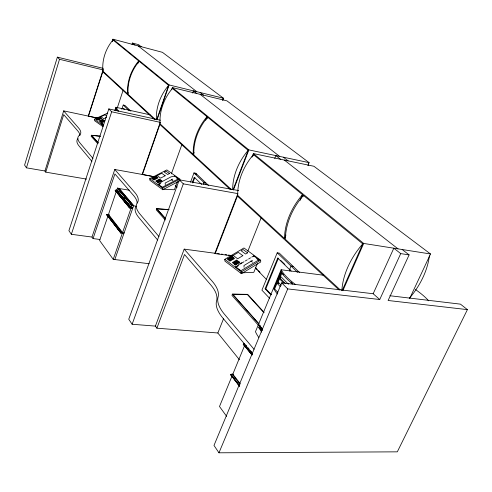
<?xml version="1.0" encoding="UTF-8"?>
<svg xmlns="http://www.w3.org/2000/svg" width="492" height="492" viewBox="0 0 492 492"><rect width="100%" height="100%" fill="white"/><g stroke="black" fill="none" stroke-linecap="round" stroke-linejoin="round"><path stroke-width="0.74" d="M116.807 190.029L131.389 207.538L116.807 190.029L117.483 188.159L119.027 188.338L133.639 205.625L114.82 259.548M124.525 198.11C126.647 195.392 123.498 199.611 124.095 197.63M124.224 197.237C125.263 196.941 123.683 198.713 124.488 197.052M124.089 198.251L124.267 198.694L124.759 198.491M124.328 197.962L124.654 196.935L124.494 197.353M124.784 197.2L123.996 198.356M124.993 197.44L124.562 197.052M125.245 197.464L124.999 197.003L124.488 197.095M233.411 374.197L232.119 374.135A1.919 1.341 -39.5 0 0 230.92 374.48L230.976 374.898M124.089 197.858L124.765 197.249M124.685 197.655L124.439 197.464M124.845 198.092L124.956 197.415L125.214 197.667M109.316 214.617L107.902 214.407A1.445 1.205 -36.8 0 0 106.942 214.598L107.016 214.955A1.095 0.91 -36.7 0 1 107.52 214.906M124.101 198.061L124.347 197.138M124.747 197.606L124.537 198.282M124.39 197.372C124.531 196.849 124.611 198.663 125.017 197.649M124.125 198.417L124.365 198.092M100.423 136.222L91.377 135.245L91.143 136.229L97.644 143.572M168.738 209.549L156.597 208.737L156.296 209.863L165.3 220.035M124.328 198.128L124.439 197.802M124.999 198.122L124.765 197.852M103.32 68.382L57.373 57.14L24.6 165.084L26.445 167.821L45.387 171.068M26.445 167.821L59.507 59.286L57.373 57.14M124.421 197.858L124.722 197.458L124.384 197.409M97.041 117.939L63.677 110.878L44.938 170.995L45.75 172.138L86.524 179.106M45.75 172.138L63.708 114.611L77.478 130.558A44.852 12.06 17.3 0 1 79.889 135.546M264.179 312.42L247.667 294.351L232.378 294.124L231.978 295.397L258.774 325.679M244.524 343.73A2.042 1.445 -40.9 0 0 243.442 344.025L243.509 344.431A1.574 1.119 -40.9 0 1 243.823 344.345M103.179 69.661L88.265 116.081L97.311 118.154M112.262 41.371L112.963 39.2L162.409 52.318L223.429 98.209L222.63 100.374M88.455 116.284L102.766 71.746L154.543 119.562M112.52 41.383L112.988 39.926L138.701 60.922A42.306 36.722 -52.7 0 0 127.692 94.003L102.939 71.192A39.735 35.393 -53.9 0 1 112.988 39.926M160.38 120.208L108.824 108.91L68.911 230.674L71.352 234.29L91.906 237.052M131.991 44.483L132.459 43.05L138.615 44.686L141.179 46.685M71.352 234.29L111.678 111.782L108.824 108.91M114.956 110.171L115.915 107.268L150.042 114.82M115.03 110.626L115.737 108.486L116.327 108.615L115.62 110.768M115.952 110.688L116.358 109.458L117.434 110.522M117.151 108.308L123.178 90.079M121.813 109.31L123.234 105.03L124.9 105.405L130.927 111.174M127.692 94.003L128.172 92.564M137.742 63.8L138.701 60.922M151.788 176.173L114.777 169.5L91.986 237.058L93.062 238.571L99.87 239.475M93.062 238.571L114.913 173.91L133.307 195.213A51.592 16.568 18.1 0 1 137.133 203.018M107.92 216.105L99.612 240.496L113.234 259.358L149.162 263.718M116.463 191.031L108.474 214.494L122.563 232.587L130.983 208.411L130.749 208.122A1.23 1.015 -39.1 0 0 129.79 207.975L129.71 207.624A1.593 1.316 -39.2 0 1 130.694 207.464L132.877 207.802M156.696 119.784L168.627 85.356L139.168 61.303A42.355 36.746 -52.7 0 0 128.141 94.415L155.337 119.476M157.046 119.759L169.113 84.938L112.963 39.2M160.263 122.317L142.126 174.432L154.353 176.856M171.597 89.747L172.354 87.576L226.929 100.848L309.093 162.649L307.937 165.484M142.373 174.697L159.857 124.47L230.151 189.377M113.234 259.358L122.237 233.509L122.016 233.208A1.132 0.929 -37.2 0 0 121.057 233.073L120.989 232.71A1.501 1.224 -37.2 0 1 121.979 232.507L124.15 232.808M133.639 205.625L132.053 205.453L131.389 207.538M192.606 93.031L193.381 90.866L196.738 93.505M171.376 173.848L181.868 144.599M177.335 181.653L174.396 189.764L162.692 189.168M238.694 190.576L179.285 179.808L128.744 319.247L132.12 324.246L155.866 326.147M193.264 154.427A49.102 39.649 -50.9 0 1 207.009 116.69L172.403 88.437A45.664 38.271 -51.6 0 0 160.078 123.843L193.264 154.427L194.039 152.292M205.711 120.251L207.009 116.69M132.12 324.246L183.301 183.842L179.285 179.808M207.12 118.633L207.642 117.207L248.189 150.318L233.22 189.328M190.564 182.163L193.959 172.913L195.828 173.264L208.485 185.373M192.415 182.188L194.235 177.237L201.671 184.432M192.784 183.006L194.863 177.348M203.19 184.248L203.866 182.421L205.761 182.766M216.006 253.398L184.192 249.124L155.41 326.11L156.893 328.189L217.839 332.986L239.469 359.793M156.893 328.189L184.506 254.512L210.318 284.401A61.266 23.954 20.1 0 1 216.585 300.883A61.82 23.874 23.5 0 0 223.337 318.65L252.55 353.607M233.423 190.053L248.847 149.888L172.354 87.576M237.857 193.731L214.875 253.245L215.213 253.614L231.744 255.834M251.984 157.157L253.368 153.572L313.914 166.271L430.525 253.983L409.75 298.337M215.213 253.614L237.433 196.105L339.216 290.089M252.906 156.05L253.46 154.617L302.512 194.672A58.511 42.324 -49.5 0 0 284.517 238.522L237.71 195.385A53.689 41.15 -50.1 0 1 253.46 154.617M124.033 197.624L124.23 197.224M124.119 197.722L124.353 197.169L124.236 198.294M124.833 197.249L125.183 197.028L124.464 197.206M274.745 158.436L275.858 155.607L280.52 159.267M247.82 251.246L261.141 217.815M217.839 332.986L223.522 318.754M257.334 263.62L253.817 272.322L240.41 272.894M299.597 272.543L279.296 253.116L277.217 252.82L261.916 290.169L269.548 298.238M284.517 238.522L285.969 234.985M300.194 200.33L302.512 194.672M270.84 294.763L265.12 288.767L277.728 258.091L278.423 258.183M302.844 196.831L303.423 195.41L362.764 243.86L342.137 290.637M271.535 294.843L265.815 288.847L278.134 258.884M232.058 375.999L219.5 406.49L226.64 416.373M244.61 345.532L232.814 374.172L240.244 383.717M323.742 275.249L281.11 269.757L255.471 331.7A54.544 21.297 24.6 0 0 258.767 337.377M277.494 294.068A55.461 18.991 24 0 1 275.36 291.332L273.884 288.896L281.024 271.658L282.549 274.013A55.824 18.05 23.8 0 0 292.666 284.019M277.851 292.291L274.634 288.982L281.781 271.75M261.683 332.155L258.737 327.586L259.721 325.206L262.679 329.763M261.818 330.833L258.976 327.611L259.96 325.23M281.904 273.042L280.538 276.338L288.46 284.235M261.83 328.619L261.504 329.419L262.39 330.421M467.4 309.628L388.114 300.489L409.098 254.899L400.716 253.608L379.738 299.523L373.17 293.742L281.676 282.832L213.989 445.444L218.965 452.8L397.315 451.841L467.4 309.628L460.463 304.148L389.861 295.729M289.683 271.074L290.274 269.653L289.573 269.561L291.03 266.074L293.134 266.356M218.965 452.8L287.722 288.915L281.676 282.832M342.967 290.44L363.699 243.448L253.368 153.572M373.17 293.742L393.821 248.196L400.716 253.608M124.451 198.467L124.71 198.073M124.654 198.282L124.347 198.719M124.753 198.301L124.433 198.627M124.445 198.43L124.636 198.768M124.962 197.126L125.073 197.144M241.467 273.693L260.717 261.972L260.662 260.188L243.952 247.974L224.789 259.321L224.905 261.098L241.467 273.693L241.381 271.91L224.789 259.321M251.799 257.076L253.731 255.914L259.007 259.776L240.932 270.735L235.699 266.769L238.915 264.831M241.381 271.91L260.662 260.188M252.451 260.397L243.97 265.52L244.05 267.316M240.207 264.05L244.069 261.726M245.36 260.951L247.292 259.788M248.577 259.013L250.514 257.851M238.306 265.809L235.73 267.359L235.699 266.769M160.829 182.274L170.982 176.874L174.801 176.044M238.718 264.425L241.812 262.753M179.949 180.183L179.844 179.094L166.843 169.924L149.709 178.682L149.912 180.306L162.778 189.727L179.34 181.068M176.197 177.68L178.541 179.334L178.485 178.793L162.323 187.212L158.258 184.248L160.945 182.858M149.709 178.682L162.594 188.092L179.844 179.094M160.337 183.75L158.319 184.789L158.258 184.248M172.735 179.125L165.146 183.067L165.324 184.697M102.76 123.406L101.377 124.045L101.297 123.547L103.375 122.588M106.481 117.397L103.689 118.677L100.885 116.721L105.06 114.814L106.752 115.983M103.105 126.721L94.562 120.675L94.323 119.199L107.754 113.074M124.273 198.651L123.984 198.251M124.814 197.858L125.159 197.919M120.964 233.097L106.801 214.74M169.125 209.66L156.886 208.842L165.546 218.596M100.233 136.259L91.61 135.325L98.074 142.606M273.884 288.896L274.634 288.982M265.12 288.767L265.815 288.847M287.722 288.915L379.738 299.523M217.519 253.601L219.364 253.854M221.308 254.112L222.821 254.315M225.096 254.622L226.843 254.856M228.337 255.059L229.838 255.256M122.237 233.509L123.83 233.731M130.983 208.411L132.576 208.663M135.853 206.13L133.584 205.767L119.464 189.057M363.699 243.448L430.525 253.983M124.851 197.636L124.925 197.636M129.734 207.993L115.196 190.263A1.531 1.292 -38.8 0 1 116.18 190.103L117.594 190.336M118.978 188.479L129.464 190.244M183.301 183.842L237.741 193.59M248.847 149.888L309.093 162.649M111.678 111.782L160.503 122.41M123.916 108.714L123.357 108.591L124.378 109.575M169.113 84.938L223.429 98.209M59.507 59.286L103.443 69.987M120.897 233.079L106.776 214.82M124.839 196.954L125.159 197.157M101.297 123.547L103.486 125.091M101.918 124.433L103.013 125.202M94.323 119.199L103.523 125.694M174.389 175.902L178.485 178.793M171.265 179.592L172.901 180.755M256.683 258.651L259.026 260.366L259.007 259.776M250.938 261.018L252.519 262.187M238.638 269.567L239.801 270.452M200.164 92.527L203.559 95.165M283.386 157.2L288.091 160.853M402.167 249.512L409.098 254.899M138.092 45.867L196.782 91.697M200.158 94.335L279.634 156.407M284.315 160.066L398.003 248.86M132.459 43.05L134.999 45.043M231.547 189.709L193.866 154.986A49.163 39.674 -50.8 0 1 207.642 117.207M340.138 289.776L285.385 239.321A58.603 42.343 -49.5 0 1 303.423 195.41M123.234 105.03L128.701 110.282M193.959 172.913L206.043 184.506M277.217 252.82L297.482 272.273M280.575 260.268L284.886 264.444M277.728 258.091L291.184 271.123M282.433 273.564L283.497 274.61M290.92 281.947L292.506 283.515M279.388 277.519L285.354 283.49M283.724 283.035L279.511 278.81L278.152 282.094L281.295 285.274M277.008 283.263L280.243 286.547M176.056 185.988L177.126 187.089M255.723 267.826L257.328 269.475M258.405 270.575L260.01 272.23M175.207 185.595L176.806 187.243M255.41 268.072L266.621 279.597M263.675 312.414L247.285 294.462L232.716 294.247L258.866 323.705M91.377 135.245L98.382 143.141M156.597 208.737L165.613 218.891M232.378 294.124L259.21 324.357M63.677 110.878L78.376 127.742A44.901 11.937 17.3 0 1 79.335 135.368A44.292 12.146 18.8 0 0 80.344 143.424L93.019 158.449M114.777 169.5L134.414 192.021A51.654 16.402 18.1 0 1 137.28 202.919A51.309 16.593 20.3 0 0 140.337 214.524L158.984 236.621M184.192 249.124L211.745 280.729A61.359 23.721 20.1 0 1 218.073 297.1A61.912 23.641 23.5 0 0 224.899 314.745L254.05 349.295M117.557 188.116L132.207 205.398M132.102 205.422L117.483 188.159L131.997 205.515M117.416 188.245L131.985 205.539M116.18 190.097L130.694 207.458M245.619 344.904L246.603 346.079M248.073 347.838L249.057 349.012M250.526 350.778L251.51 351.946M91.912 161.364L79.39 146.382A44.243 12.275 18.8 0 1 77.896 138.732M157.649 240.035L139.15 217.894A51.242 16.759 20.3 0 1 136.136 206.197M129.685 207.642L115.171 190.281L129.599 207.716M252.23 354.627L243.38 344.068L252.119 354.726M243.257 344.203L252.058 354.812M129.697 207.987L115.3 190.588A1.181 0.996 -38.7 0 1 115.927 190.582M243.232 344.265L252.101 355.015M107.902 214.407L121.979 232.507M232.119 374.135L240.01 384.283M106.918 214.61L120.934 232.741M239.192 385.279L230.883 374.498L239.573 385.962M106.869 214.647L120.872 232.808M230.73 374.67L239.499 386.091M230.693 374.769L239.549 386.269M115.737 108.486L116.192 109.531A38.966 9.047 19.4 0 0 117.317 111.032M195.828 173.264L196.246 174.685M162.594 188.092L162.778 189.727M280.631 277.709L280.581 277.199L280.262 277.34L280.311 277.851L280.692 277.211L280.422 277.863M278.244 283.466L278.195 282.955L277.875 283.091L277.925 283.601L278.306 282.968L278.035 283.613M253.731 255.914L253.755 256.51M308.41 163.043A53.837 42.115 -49.7 0 1 308.287 165.706M429.387 255.877A65.381 44.624 -48.6 0 1 409.522 298.115M415.494 289.554A54.151 16.377 24.6 0 1 428.673 300.809M341.86 290.698A64.397 43.191 -49 0 1 362.764 243.86M295.458 284.493A55.848 17.983 23.8 0 1 281.11 269.757M222.913 98.603A45.768 38.991 -51.2 0 1 222.931 100.073M156.401 119.759A45.289 38.112 -51.7 0 1 168.627 85.356M118.818 111.315A38.979 9.01 19.4 0 1 115.915 107.268M232.661 189.402A53.173 41.002 -50.2 0 1 248.189 150.318M260.502 327.118L260.17 327.912L261.055 328.914L261.387 328.121L260.502 327.118M232.439 255.828L232.242 256.203L232.827 256.111L232.439 255.828M156.425 175.945L156.222 176.234L156.727 176.161L156.425 175.945M100.3 116.967L100.3 116.967M235.145 263.835L234.536 264.198L232.341 262.537L232.944 262.175L235.145 263.835M236.357 263.103L235.754 263.472L233.552 261.812L234.155 261.449L236.357 263.103M237.568 262.377L236.966 262.74L234.764 261.086L235.367 260.723L237.568 262.377M238.78 261.658L238.171 262.015L235.969 260.366L236.578 260.004L238.78 261.658M235.404 264.032L234.493 264.573L235.274 265.163L236.185 264.616L235.404 264.032M236.615 263.3L235.711 263.847L236.486 264.438L237.396 263.89L236.615 263.3M237.827 262.574L236.923 263.122L237.704 263.706L238.608 263.159L237.827 262.574M239.038 261.849L238.134 262.396L238.909 262.98L239.819 262.433L239.038 261.849M242.839 255.674L237.648 258.774L233.196 255.446L238.374 252.378L242.839 255.674M247.605 252.833L245.576 254.038L241.111 250.754L243.134 249.555L247.605 252.833M229.856 259.837L228.952 260.379L228.183 259.801L229.088 259.259L229.856 259.837M231.068 259.118L230.164 259.659L229.395 259.081L230.299 258.54L231.068 259.118M232.279 258.405L231.369 258.94L230.6 258.362L231.511 257.826L232.279 258.405M233.485 257.685L232.581 258.22L231.812 257.642L232.716 257.107L233.485 257.685M230.115 260.034L229.204 260.575L229.979 261.16L230.883 260.619L230.115 260.034M231.326 259.315L230.416 259.856L231.191 260.434L232.095 259.893L231.326 259.315M232.532 258.595L231.627 259.136L232.396 259.714L233.306 259.173L232.532 258.595M233.743 257.876L232.839 258.417L233.608 258.995L234.512 258.454L233.743 257.876M228.067 258.485L227.163 259.026L227.925 259.604L228.835 259.069L228.067 258.485M229.278 257.771L228.368 258.306L229.137 258.884L230.047 258.349L229.278 257.771M230.484 257.052L229.579 257.593L230.348 258.171L231.252 257.63L230.484 257.052M231.689 256.338L230.785 256.873L231.554 257.451L232.458 256.916L231.689 256.338M158.012 181.991L157.465 182.274L155.761 181.031L156.302 180.748L158.012 181.991M159.094 181.431L158.553 181.714L156.843 180.472L157.385 180.195L159.094 181.431M160.177 180.878L159.636 181.154L157.926 179.912L158.461 179.635L160.177 180.878M161.253 180.318L160.712 180.595L159.002 179.359L159.543 179.082L161.253 180.318M158.209 182.138L157.397 182.557L158 182.999L158.818 182.581L158.209 182.138M159.297 181.579L158.479 181.997L159.088 182.44L159.9 182.022L159.297 181.579M160.374 181.019L159.568 181.443L160.171 181.88L160.982 181.462L160.374 181.019M161.456 180.466L160.644 180.884L161.253 181.32L162.065 180.902L161.456 180.466M165.195 175.755L160.552 178.141L157.083 175.65L161.72 173.276L165.195 175.755M169.463 173.559L167.649 174.494L164.168 172.022L165.976 171.099L169.463 173.559M152.508 177.987L151.696 178.405L152.292 178.842L153.104 178.424L152.508 177.987M153.584 177.44L152.778 177.852L153.375 178.288L154.18 177.87L153.584 177.44M154.666 176.886L153.855 177.298L154.451 177.735L155.263 177.317L154.666 176.886M155.743 176.333L154.931 176.751L155.534 177.181L156.339 176.769L155.743 176.333M153.301 178.571L152.489 178.983L153.086 179.42L153.898 179.002L153.301 178.571M154.383 178.018L153.572 178.43L154.168 178.867L154.98 178.448L154.383 178.018M155.46 177.464L154.654 177.876L155.251 178.313L156.062 177.895L155.46 177.464M156.536 176.911L155.73 177.323L156.327 177.76L157.139 177.341L156.536 176.911M154.101 179.15L153.289 179.568L153.885 180.004L154.697 179.586L154.101 179.15M155.183 178.596L154.371 179.008L154.968 179.445L155.78 179.033L155.183 178.596M156.259 178.042L155.447 178.455L156.05 178.891L156.862 178.473L156.259 178.042M157.335 177.489L156.53 177.901L157.126 178.338L157.938 177.919L157.335 177.489M101.869 122.194L101.137 122.533L100.651 122.188L101.383 121.85L101.869 122.194M102.846 121.745L102.115 122.084L101.623 121.739L102.354 121.401L102.846 121.745M103.818 121.296L103.092 121.635L102.6 121.29L103.332 120.958L103.818 121.296M104.796 120.854L104.064 121.186L103.572 120.841L104.304 120.509L104.796 120.854M99.833 120.768L99.347 120.989L100.731 121.961L101.217 121.739L99.833 120.768M100.811 120.319L100.319 120.54L101.709 121.512L102.195 121.29L100.811 120.319M101.782 119.87L101.297 120.097L102.68 121.063L103.166 120.841L101.782 119.87M102.754 119.427L102.268 119.648L103.652 120.62L104.138 120.392L102.754 119.427M96.758 118.603L96.026 118.935L96.512 119.279L97.244 118.941L96.758 118.603M97.73 118.16L97.004 118.492L97.484 118.83L98.215 118.498L97.73 118.16M98.701 117.717L97.976 118.049L98.462 118.388L99.187 118.055L98.701 117.717M99.673 117.274L98.947 117.606L99.427 117.945L100.159 117.613L99.673 117.274M97.404 119.058L96.672 119.39L97.158 119.734L97.89 119.396L97.404 119.058M98.375 118.615L97.65 118.947L98.136 119.285L98.861 118.953L98.375 118.615M99.347 118.166L98.621 118.498L99.107 118.843L99.833 118.51L99.347 118.166M100.319 117.723L99.593 118.055L100.079 118.4L100.805 118.062L100.319 117.723M98.049 119.513L97.318 119.845L97.803 120.189L98.535 119.851L98.049 119.513M99.021 119.064L98.295 119.402L98.781 119.74L99.513 119.408L99.021 119.064M99.999 118.621L99.267 118.953L99.753 119.298L100.485 118.959L99.999 118.621M100.965 118.178L100.239 118.51L100.725 118.849L101.457 118.517L100.965 118.178"/></g></svg>
